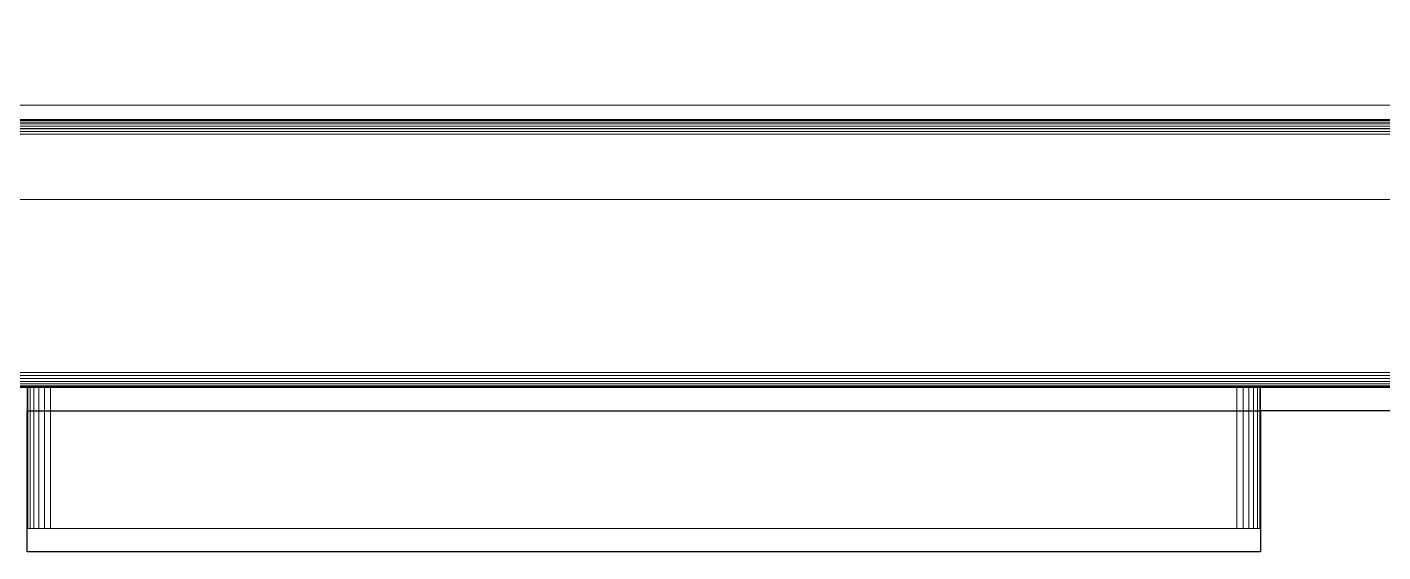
# Model space of a CAD drawing. Extents: x -122 to 890, y -422 to 455.
# Drawn here: x 314 to 602, y -422 to -310.4 of the extents above; entities that cross this region are included whole.
import ezdxf

# ---------------------------------------------------------------- set-up
doc = ezdxf.new("R2010")
doc.units = 0
doc.linetypes.add('Dash', pattern=[6, 3, -3])
for name, color, linetype in [('IQ_200_2D', 1, 'Continuous'), ('IQ_200_3D', 1, 'Continuous'), ('IQ_204_2D', 7, 'Continuous')]:
    doc.layers.add(name, color=color, linetype=linetype)

msp = doc.modelspace()

# ---------------------------------------------------------------- linework, layer by layer
at = {"layer": 'IQ_200_2D'}
for p, q in [((314, -422), (314, -392)), ((576, -392), (576, -422)), ((887, -392), (576, -392)), ((576, -422), (314, -422))]:
    msp.add_line(p, q, dxfattribs=at)
at = {"layer": 'IQ_204_2D'}
for p, q in [((888, -332), (4, -332)), ((314, -392), (576, -392))]:
    msp.add_line(p, q, dxfattribs=at)

# ---------------------------------------------------------------- meshes
at = {"layer": 'IQ_200_3D', "lineweight": 9}
mesh = msp.add_polyface(dxfattribs=at)
corners = [(890, -327, 1493), (0, -327, 1493), (0, 405, 1493), (890, 405, 1493)]
mesh.append_faces([[corners[k] for k in face] for face in [(0, 1, 2, 3)]])
mesh = msp.add_polyface(dxfattribs=at)
corners = [(890, -327, 1785), (0, -327, 1785), (0, 405, 1785), (890, 405, 1785)]
mesh.append_faces([[corners[k] for k in face] for face in [(0, 1, 2, 3)]])
mesh = msp.add_polyface(dxfattribs=at)
corners = [(887, 405, 1493), (3, 405, 1493), (3, -327, 1493), (887, -327, 1493)]
mesh.append_faces([[corners[k] for k in face] for face in [(0, 1, 2, 3)]])
mesh = msp.add_polyface(dxfattribs=at)
corners = [(887, -327, 150), (3, -327, 150), (3, 333, 150), (887, 333, 150)]
mesh.append_faces([[corners[k] for k in face] for face in [(0, 1, 2, 3)]])
mesh = msp.add_polyface(dxfattribs=at)
corners = [(890, -327, 1785), (0, -327, 1785), (0, -327, 1493), (890, -327, 1493)]
mesh.append_faces([[corners[k] for k in face] for face in [(0, 1, 2, 3)]])
mesh = msp.add_polyface(dxfattribs=at)
corners = [(887, -384.5, 188), (3, -384.5, 188), (3, -327, 188), (887, -327, 188)]
mesh.append_faces([[corners[k] for k in face] for face in [(0, 1, 2, 3)]])
mesh = msp.add_polyface(dxfattribs=at)
corners = [(887, -327, 188), (3, -327, 188), (3, -327, 758.13), (887, -327, 758.13)]
mesh.append_faces([[corners[k] for k in face] for face in [(0, 1, 2, 3)]])
mesh = msp.add_polyface(dxfattribs=at)
corners = [(887, -327, 758.13), (3, -327, 758.13), (3, -383.85, 774.03), (887, -383.85, 774.03)]
mesh.append_faces([[corners[k] for k in face] for face in [(0, 1, 2, 3)]])
mesh = msp.add_polyface(dxfattribs=at)
corners = [(887, -327, 1493), (3, -327, 1493), (3, -327, 150), (887, -327, 150)]
mesh.append_faces([[corners[k] for k in face] for face in [(0, 1, 2, 3)]])
mesh = msp.add_polyface(dxfattribs=at)
corners = [(887, -330, 763.62), (3, -330, 763.62), (3, -330, 1493), (887, -330, 1493)]
mesh.append_faces([[corners[k] for k in face] for face in [(0, 1, 2, 3)]])
mesh = msp.add_polyface(dxfattribs=at)
corners = [(887, -330, 1493), (3, -330, 1493), (3, -347.08, 1493), (887, -347.08, 1493)]
mesh.append_faces([[corners[k] for k in face] for face in [(0, 1, 2, 3)]])
mesh = msp.add_polyface(dxfattribs=at)
corners = [(887, -330, 763.62), (887, -330.07, 763.05), (887, -330.26, 762.52), (887, -330.57, 762.04), (887, -330.98, 761.64), (887, -331.47, 761.34), (887, -332.01, 761.17), (887, -332.58, 761.12), (887, -333.15, 761.21), (3, -333.15, 761.21), (3, -332.58, 761.12), (3, -332.01, 761.17), (3, -331.47, 761.34), (3, -330.98, 761.64), (3, -330.57, 762.04), (3, -330.26, 762.52), (3, -330.07, 763.05), (3, -330, 763.62)]
mesh.append_faces([[corners[k] for k in face] for face in [(1, 16, 17, 0)]], dxfattribs={"vtx0": -1})
mesh.append_faces([[corners[k] for k in face] for face in [(7, 10, 11, 6), (6, 11, 12, 5), (5, 12, 13, 4), (3, 14, 15, 2), (2, 15, 16, 1), (14, 3, 4, 13)]], dxfattribs={"vtx0": -1, "vtx2": -1})
mesh.append_faces([[corners[k] for k in face] for face in [(8, 9, 10, 7)]], dxfattribs={"vtx2": -1})
at = {"layer": 'IQ_200_3D', "linetype": 'Dash', "lineweight": 9, "transparency": 33554458}
mesh = msp.add_polyface(dxfattribs=at)
corners = [(887, -347.08, 1493), (3, -347.08, 1493), (3, -330, 1493), (887, -330, 1493)]
mesh.append_faces([[corners[k] for k in face] for face in [(0, 1, 2, 3)]])
at = {"layer": 'IQ_200_3D', "lineweight": 9}
mesh = msp.add_polyface(dxfattribs=at)
corners = [(887, -385.15, 775.81), (3, -385.15, 775.81), (3, -333.15, 761.21), (887, -333.15, 761.21)]
mesh.append_faces([[corners[k] for k in face] for face in [(0, 1, 2, 3)]])
mesh = msp.add_polyface(dxfattribs=at)
corners = [(887, -347.08, 1493), (3, -347.08, 1493), (3, -387, 1463.41), (887, -387, 1463.41)]
mesh.append_faces([[corners[k] for k in face] for face in [(0, 1, 2, 3)]])
at = {"layer": 'IQ_200_3D', "linetype": 'Dash', "lineweight": 9, "transparency": 33554458}
mesh = msp.add_polyface(dxfattribs=at)
corners = [(887, -387, 1463.41), (3, -387, 1463.41), (3, -347.08, 1493), (887, -347.08, 1493)]
mesh.append_faces([[corners[k] for k in face] for face in [(0, 1, 2, 3)]])
at = {"layer": 'IQ_200_3D', "lineweight": 9}
mesh = msp.add_polyface(dxfattribs=at)
corners = [(887, -387, 771.62), (887, -386.91, 772.27), (887, -386.67, 772.87), (887, -386.27, 773.39), (887, -385.75, 773.79), (887, -385.15, 774.03), (887, -384.5, 774.12), (887, -383.85, 774.03), (3, -383.85, 774.03), (3, -384.5, 774.12), (3, -385.15, 774.03), (3, -385.75, 773.79), (3, -386.27, 773.39), (3, -386.67, 772.87), (3, -386.91, 772.27), (3, -387, 771.62)]
mesh.append_faces([[corners[k] for k in face] for face in [(1, 14, 15, 0)]], dxfattribs={"vtx0": -1})
mesh.append_faces([[corners[k] for k in face] for face in [(6, 9, 10, 5), (5, 10, 11, 4), (4, 11, 12, 3), (3, 12, 13, 2), (2, 13, 14, 1)]], dxfattribs={"vtx0": -1, "vtx2": -1})
mesh.append_faces([[corners[k] for k in face] for face in [(7, 8, 9, 6)]], dxfattribs={"vtx2": -1})
mesh = msp.add_polyface(dxfattribs=at)
corners = [(887, -384.5, 188), (887, -385.15, 188.09), (887, -385.75, 188.33), (887, -386.27, 188.73), (887, -386.67, 189.25), (887, -386.91, 189.85), (887, -387, 190.5), (3, -387, 190.5), (3, -386.91, 189.85), (3, -386.67, 189.25), (3, -386.27, 188.73), (3, -385.75, 188.33), (3, -385.15, 188.09), (3, -384.5, 188)]
mesh.append_faces([[corners[k] for k in face] for face in [(1, 12, 13, 0)]], dxfattribs={"vtx0": -1})
mesh.append_faces([[corners[k] for k in face] for face in [(5, 8, 9, 4), (4, 9, 10, 3), (2, 11, 12, 1), (11, 2, 3, 10)]], dxfattribs={"vtx0": -1, "vtx2": -1})
mesh.append_faces([[corners[k] for k in face] for face in [(6, 7, 8, 5)]], dxfattribs={"vtx2": -1})
mesh = msp.add_polyface(dxfattribs=at)
corners = [(887, -385.15, 775.81), (887, -385.75, 776.06), (887, -386.27, 776.46), (887, -386.67, 776.97), (887, -386.91, 777.58), (887, -387, 778.22), (3, -387, 778.22), (3, -386.91, 777.58), (3, -386.67, 776.97), (3, -386.27, 776.46), (3, -385.75, 776.06), (3, -385.15, 775.81)]
mesh.append_faces([[corners[k] for k in face] for face in [(1, 10, 11, 0)]], dxfattribs={"vtx0": -1})
mesh.append_faces([[corners[k] for k in face] for face in [(4, 7, 8, 3), (3, 8, 9, 2), (2, 9, 10, 1)]], dxfattribs={"vtx0": -1, "vtx2": -1})
mesh.append_faces([[corners[k] for k in face] for face in [(5, 6, 7, 4)]], dxfattribs={"vtx2": -1})
mesh = msp.add_polyface(dxfattribs=at)
corners = [(887, -387, 1463.41), (3, -387, 1463.41), (3, -387, 778.22), (887, -387, 778.22)]
mesh.append_faces([[corners[k] for k in face] for face in [(0, 1, 2, 3)]])
mesh = msp.add_polyface(dxfattribs=at)
corners = [(887, -387, 771.62), (3, -387, 771.62), (3, -387, 190.5), (887, -387, 190.5)]
mesh.append_faces([[corners[k] for k in face] for face in [(0, 1, 2, 3)]])
mesh = msp.add_polyface(dxfattribs=at)
corners = [(576, -387, 827), (576, -387, 812), (575.83, -387, 810.71), (575.33, -387, 809.5), (574.54, -387, 808.46), (573.5, -387, 807.67), (572.29, -387, 807.17), (571, -387, 807), (319, -387, 807), (317.71, -387, 807.17), (316.5, -387, 807.67), (315.46, -387, 808.46), (314.67, -387, 809.5), (314.17, -387, 810.71), (314, -387, 812), (314, -387, 827)]
mesh.append_faces([[corners[k] for k in face] for face in [(15, 7, 8)]], dxfattribs={"vtx0": -1, "vtx2": -1})
mesh.append_faces([[corners[k] for k in face] for face in [(8, 13, 14, 15)]], dxfattribs={"vtx0": -1, "vtx3": -1})
mesh.append_faces([[corners[k] for k in face] for face in [(12, 13, 10, 11)]], dxfattribs={"vtx1": -1})
mesh.append_faces([[corners[k] for k in face] for face in [(0, 1, 7, 15)]], dxfattribs={"vtx1": -1, "vtx2": -1})
mesh.append_faces([[corners[k] for k in face] for face in [(3, 4, 5)]], dxfattribs={"vtx2": -1})
mesh.append_faces([[corners[k] for k in face] for face in [(8, 9, 10, 13), (1, 2, 3, 7), (5, 6, 7, 3)]], dxfattribs={"vtx2": -1, "vtx3": -1})
mesh = msp.add_polyface(dxfattribs=at)
corners = [(576, -417, 827), (576, -387, 827), (314, -387, 827), (314, -417, 827)]
mesh.append_faces([[corners[k] for k in face] for face in [(0, 1, 2, 3)]])
mesh = msp.add_polyface(dxfattribs=at)
corners = [(314, -417, 827), (314, -387, 827), (314, -387, 812), (314, -417, 812)]
mesh.append_faces([[corners[k] for k in face] for face in [(0, 1, 2, 3)]])
mesh = msp.add_polyface(dxfattribs=at)
corners = [(319, -417, 807), (317.71, -417, 807.17), (316.5, -417, 807.67), (315.46, -417, 808.46), (314.67, -417, 809.5), (314.17, -417, 810.71), (314, -417, 812), (314, -387, 812), (314.17, -387, 810.71), (314.67, -387, 809.5), (315.46, -387, 808.46), (316.5, -387, 807.67), (317.71, -387, 807.17), (319, -387, 807)]
mesh.append_faces([[corners[k] for k in face] for face in [(7, 8, 5, 6), (0, 1, 12, 13)]], dxfattribs={"vtx1": -1})
mesh.append_faces([[corners[k] for k in face] for face in [(8, 9, 4, 5), (3, 4, 9, 10), (10, 11, 2, 3), (11, 12, 1, 2)]], dxfattribs={"vtx1": -1, "vtx3": -1})
mesh = msp.add_polyface(dxfattribs=at)
corners = [(319, -417, 807), (319, -387, 807), (571, -387, 807), (571, -417, 807)]
mesh.append_faces([[corners[k] for k in face] for face in [(0, 1, 2, 3)]])
mesh = msp.add_polyface(dxfattribs=at)
corners = [(576, -417, 812), (575.83, -417, 810.71), (575.33, -417, 809.5), (574.54, -417, 808.46), (573.5, -417, 807.67), (572.29, -417, 807.17), (571, -417, 807), (571, -387, 807), (572.29, -387, 807.17), (573.5, -387, 807.67), (574.54, -387, 808.46), (575.33, -387, 809.5), (575.83, -387, 810.71), (576, -387, 812)]
mesh.append_faces([[corners[k] for k in face] for face in [(7, 8, 5, 6)]], dxfattribs={"vtx1": -1})
mesh.append_faces([[corners[k] for k in face] for face in [(8, 9, 4, 5), (3, 4, 9, 10), (10, 11, 2, 3), (11, 12, 1, 2)]], dxfattribs={"vtx1": -1, "vtx3": -1})
mesh.append_faces([[corners[k] for k in face] for face in [(13, 0, 1, 12)]], dxfattribs={"vtx2": -1})
mesh = msp.add_polyface(dxfattribs=at)
corners = [(576, -417, 812), (576, -387, 812), (576, -387, 827), (576, -417, 827)]
mesh.append_faces([[corners[k] for k in face] for face in [(0, 1, 2, 3)]])
mesh = msp.add_polyface(dxfattribs=at)
corners = [(576, -417, 827), (314, -417, 827), (314, -417, 812), (314.17, -417, 810.71), (314.67, -417, 809.5), (315.46, -417, 808.46), (316.5, -417, 807.67), (317.71, -417, 807.17), (319, -417, 807), (571, -417, 807), (572.29, -417, 807.17), (573.5, -417, 807.67), (574.54, -417, 808.46), (575.33, -417, 809.5), (575.83, -417, 810.71), (576, -417, 812)]
mesh.append_faces([[corners[k] for k in face] for face in [(15, 12, 13, 14)]], dxfattribs={"vtx0": -1})
mesh.append_faces([[corners[k] for k in face] for face in [(8, 3, 4, 5)]], dxfattribs={"vtx0": -1, "vtx3": -1})
mesh.append_faces([[corners[k] for k in face] for face in [(11, 12, 15, 10), (2, 3, 8, 1)]], dxfattribs={"vtx1": -1, "vtx2": -1})
mesh.append_faces([[corners[k] for k in face] for face in [(15, 0, 9, 10), (8, 9, 0, 1)]], dxfattribs={"vtx1": -1, "vtx3": -1})
mesh.append_faces([[corners[k] for k in face] for face in [(6, 7, 8, 5)]], dxfattribs={"vtx2": -1})

doc.saveas('drawing.dxf')
